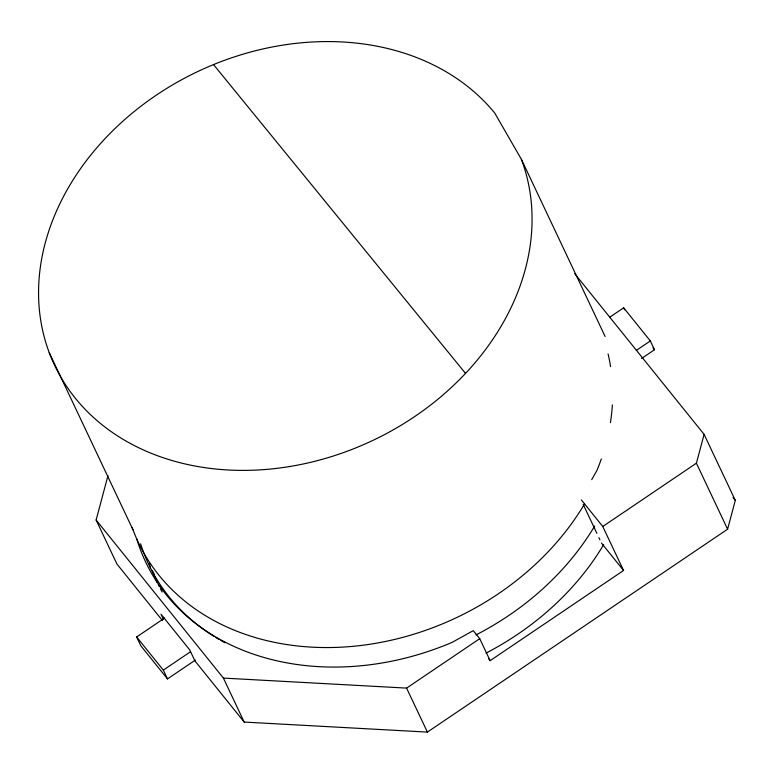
<?xml version="1.0" encoding="UTF-8"?>
<svg xmlns="http://www.w3.org/2000/svg" width="774" height="774" viewBox="0 0 774 774"><rect width="100%" height="100%" fill="white"/><g stroke="black" fill="none" stroke-linecap="round" stroke-linejoin="round"><path stroke-width="1.16" d="M162.395 620.487L116.922 564.014L96.131 520.012L107.963 475.681M163.353 619.2L160.992 614.198L189.727 649.889L194.922 660.89L244.187 722.074L427.393 732.098L727.599 529.193L696.406 463.2L704.108 434.378L574.676 273.619M727.599 529.193L735.3 500.362L704.108 434.378M591.713 479.628L596.957 470.428A255.294 204.152 -25.3 0 0 601.321 458.953M195.348 660.087L167.494 678.914L140.8 645.768L136.65 636.973L164.659 618.039M609.641 317.272L623.651 307.81L650.334 340.947L654.494 349.751L641.559 358.488M167.494 678.914L163.333 670.11L190.346 651.853M636.325 350.419L650.334 340.947M488.704 658.887L490.136 660.667L623.563 570.486L602.762 526.494L696.406 463.2M96.131 520.012L223.396 678.082L406.592 688.105L479.735 638.666L473.272 630.636L452.026 642.42A255.294 204.152 -25.3 0 1 136.795 539.052M213.518 64.59L465.522 373.387M653.014 347.903L654.494 349.751M733.026 497.547L735.3 500.362M581.39 499.946L602.762 526.494M601.456 543.029L623.563 570.486M136.65 636.973L163.333 670.11M521.386 159.318L494.76 113.072A255.294 204.152 -25.3 0 0 78.571 171.499A255.294 204.152 -25.3 0 0 250.612 470.282A255.294 204.152 -25.3 0 0 521.386 159.318L605.133 336.497M623.651 307.81L624.579 309.764M583.19 504.396L596.889 533.363M598.912 537.659L599.927 539.807M479.735 638.666L490.136 660.667M406.592 688.105L427.393 732.098M223.396 678.082L244.187 722.074M49.236 352.634L132.993 529.813M153.281 572.102L154.132 574.366M149.363 563.085L150.369 567.642M594.703 525.981A255.294 204.152 -25.3 0 1 476.049 634.874M225.011 642.759A255.294 204.152 -25.3 0 1 220.842 640.456M218.79 639.276A255.294 204.152 -25.3 0 1 215.752 637.466M213.759 636.228A255.294 204.152 -25.3 0 1 140.587 543.793M603.585 544.78A255.294 204.152 -25.3 0 1 486.004 653.121M162.105 591.955A255.294 204.152 -25.3 0 1 160.402 588.801M159.309 586.673A255.294 204.152 -25.3 0 1 158.254 584.544M157.228 582.396A255.294 204.152 -25.3 0 1 152.178 570.409M584.399 504.184A255.294 204.152 -25.3 0 1 341.189 647.18A255.294 204.152 -25.3 0 1 132.18 527.597M608.083 353.95A255.294 204.152 -25.3 0 1 610.58 366.653M612.35 404.889A255.294 204.152 -25.3 0 1 610.434 422.662"/></g></svg>
